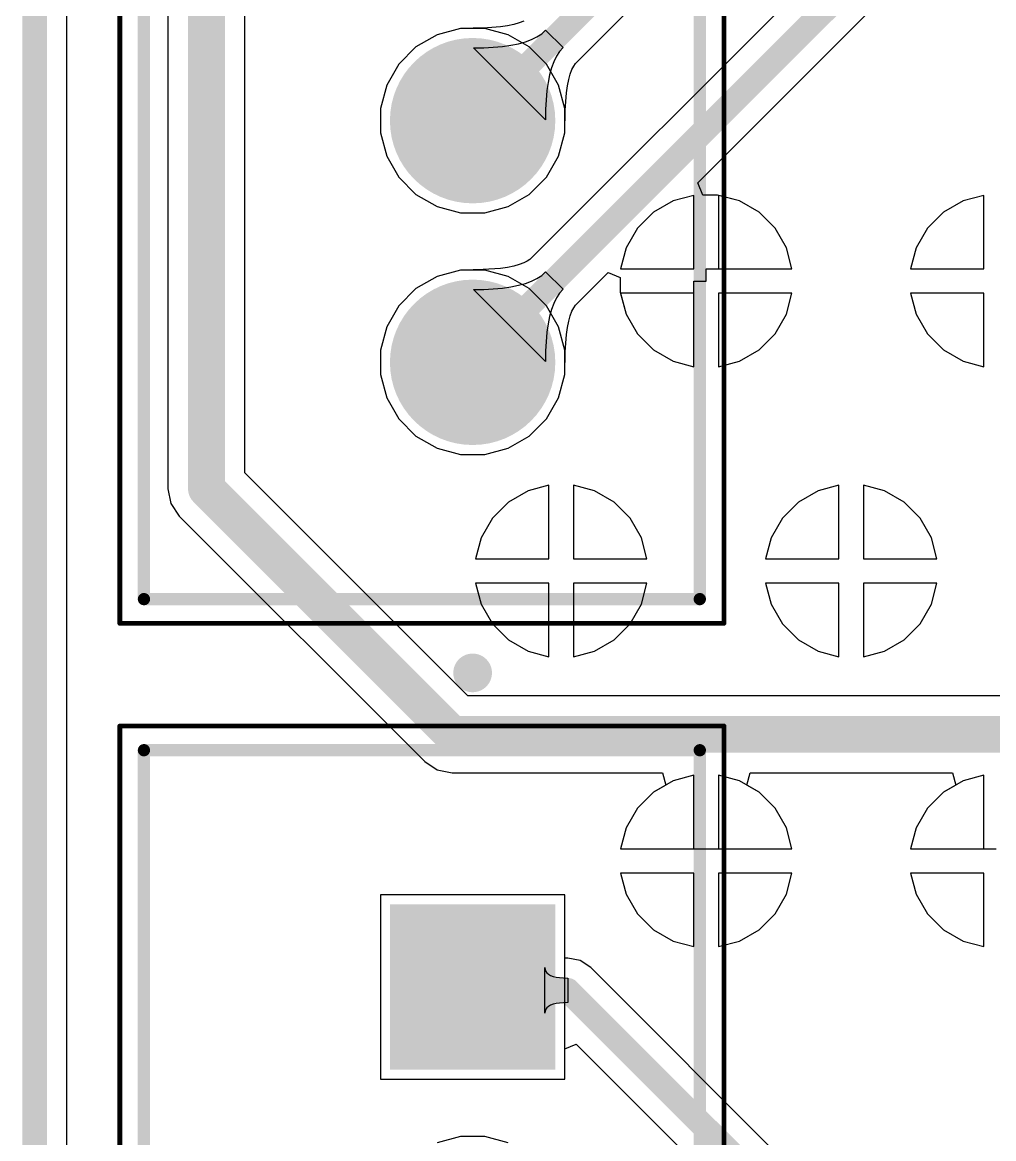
# Model space of a CAD drawing. Header units: inches. Extents: x 1.37 to 4.6, y 1.74 to 5.29.
# Drawn here: x 1.375 to 1.7706, y 2.4853 to 2.94 of the extents above; entities that cross this region are included whole.
import ezdxf

# ---------------------------------------------------------------- set-up
doc = ezdxf.new("R2010")
doc.units = ezdxf.units.IN
doc.header["$MEASUREMENT"] = 0
for name, color, linetype in [('BottomLayer', 5, 'Continuous'), ('BottomSolder', 6, 'Continuous'), ('KeepOutLayer', 6, 'Continuous'), ('Mechanical13', 56, 'Continuous'), ('Mechanical15', 56, 'Continuous'), ('MultiLayer', 9, 'Continuous'), ('PadHoleLayer', 156, 'Continuous'), ('TopLayer', 1, 'Continuous'), ('TopOverlay', 2, 'Continuous'), ('TopSolder', 216, 'Continuous')]:
    doc.layers.add(name, color=color, linetype=linetype)

# ---------------------------------------------------------------- blocks, each defined once
blk = doc.blocks.new('JST_B8B_XH_A_132')
at = {"layer": 'BottomLayer'}
h = blk.add_hatch(color=5, dxfattribs=at)
edge = h.paths.add_edge_path()
edge.add_arc((-0.34449, -0.02067), 0.02968, 0, 360)
h = blk.add_hatch(color=5, dxfattribs=at)
edge = h.paths.add_edge_path()
edge.add_arc((-0.24606, -0.02067), 0.02968, 0, 360)
at = {"layer": 'BottomSolder'}
h = blk.add_hatch(color=6, dxfattribs=at)
edge = h.paths.add_edge_path()
edge.add_arc((-0.34449, -0.02067), 0.03368, 0, 360)
h = blk.add_hatch(color=6, dxfattribs=at)
edge = h.paths.add_edge_path()
edge.add_arc((-0.24606, -0.02067), 0.03368, 0, 360)
at = {"layer": 'MultiLayer'}
h = blk.add_hatch(color=9, dxfattribs=at)
edge = h.paths.add_edge_path()
edge.add_arc((-0.34449, -0.02067), 0.02968, 0, 360)
h = blk.add_hatch(color=9, dxfattribs=at)
edge = h.paths.add_edge_path()
edge.add_arc((-0.24606, -0.02067), 0.02968, 0, 360)
at = {"layer": 'PadHoleLayer'}
h = blk.add_hatch(color=156, dxfattribs=at)
edge = h.paths.add_edge_path()
edge.add_arc((-0.34449, -0.02067), 0.01969, 0, 360)
h = blk.add_hatch(color=156, dxfattribs=at)
edge = h.paths.add_edge_path()
edge.add_arc((-0.24606, -0.02067), 0.01969, 0, 360)
at = {"layer": 'TopLayer'}
h = blk.add_hatch(color=1, dxfattribs=at)
edge = h.paths.add_edge_path()
edge.add_arc((-0.34449, -0.02067), 0.02968, 0, 360)
h = blk.add_hatch(color=1, dxfattribs=at)
edge = h.paths.add_edge_path()
edge.add_arc((-0.24606, -0.02067), 0.02968, 0, 360)
at = {"layer": 'TopSolder'}
h = blk.add_hatch(color=216, dxfattribs=at)
edge = h.paths.add_edge_path()
edge.add_arc((-0.34449, -0.02067), 0.03368, 0, 360)
h = blk.add_hatch(color=216, dxfattribs=at)
edge = h.paths.add_edge_path()
edge.add_arc((-0.24606, -0.02067), 0.03368, 0, 360)
at = {"layer": 'Mechanical13', "const_width": 0.005}
for points in [[(-0.44094, 0.11319), (-0.44094, -0.11319)], [(-0.44094, 0.11319), (0.44094, 0.11319)], [(-0.44094, -0.11319), (0.44094, -0.11319)]]:
    blk.add_lwpolyline(points, dxfattribs=at)
at = {"layer": 'Mechanical13', "const_width": 0.0025}
for points in [[(-0.44219, 0.11319, 1), (-0.43969, 0.11319, 1)], [(-0.44219, 0.11319, 1), (-0.43969, 0.11319, 1)], [(-0.44219, -0.11319, 1), (-0.43969, -0.11319, 1)], [(-0.44219, -0.11319, 1), (-0.43969, -0.11319, 1)]]:
    blk.add_lwpolyline(points, format="xyb", close=True, dxfattribs=at)
at = {"layer": 'Mechanical15', "const_width": 0.00197}
for points in [[(-0.45079, 0.12303), (-0.45079, -0.12303)], [(-0.45079, 0.12303), (0.45079, 0.12303)], [(-0.45079, -0.12303), (0.45079, -0.12303)]]:
    blk.add_lwpolyline(points, dxfattribs=at)
at = {"layer": 'Mechanical15', "const_width": 0.000984}
for points in [[(-0.45128, 0.12303, 1), (-0.4503, 0.12303, 1)], [(-0.45128, 0.12303, 1), (-0.4503, 0.12303, 1)], [(-0.45128, -0.12303, 1), (-0.4503, -0.12303, 1)], [(-0.45128, -0.12303, 1), (-0.4503, -0.12303, 1)]]:
    blk.add_lwpolyline(points, format="xyb", close=True, dxfattribs=at)
at = {"layer": 'TopOverlay', "const_width": 0.005}
for points in [[(-0.44094, 0.11319), (-0.44094, -0.11319)], [(-0.44094, 0.11319), (0.44094, 0.11319)], [(-0.44094, -0.11319), (0.44094, -0.11319)]]:
    blk.add_lwpolyline(points, dxfattribs=at)
at = {"layer": 'TopOverlay', "const_width": 0.0025}
for points in [[(-0.44219, 0.11319, 1), (-0.43969, 0.11319, 1)], [(-0.44219, 0.11319, 1), (-0.43969, 0.11319, 1)], [(-0.44219, -0.11319, 1), (-0.43969, -0.11319, 1)], [(-0.44219, -0.11319, 1), (-0.43969, -0.11319, 1)]]:
    blk.add_lwpolyline(points, format="xyb", close=True, dxfattribs=at)
blk = doc.blocks.new('JST_B8B_XH_A_133')
at = {"layer": 'BottomLayer'}
blk.add_hatch(color=5, dxfattribs=at).paths.add_polyline_path([(0.3148, 0.00902), (0.37417, 0.00902), (0.37417, -0.05035), (0.3148, -0.05035)])
at = {"layer": 'BottomSolder'}
blk.add_hatch(color=6, dxfattribs=at).paths.add_polyline_path([(0.3108, 0.01302), (0.37817, 0.01302), (0.37817, -0.05435), (0.3108, -0.05435)])
at = {"layer": 'PadHoleLayer'}
h = blk.add_hatch(color=156, dxfattribs=at)
edge = h.paths.add_edge_path()
edge.add_arc((0.34449, -0.02067), 0.01969, 0, 360)
at = {"layer": 'TopLayer'}
blk.add_hatch(color=1, dxfattribs=at).paths.add_polyline_path([(0.3148, 0.00902), (0.37417, 0.00902), (0.37417, -0.05035), (0.3148, -0.05035)])
at = {"layer": 'TopSolder'}
blk.add_hatch(color=216, dxfattribs=at).paths.add_polyline_path([(0.3108, 0.01302), (0.37817, 0.01302), (0.37817, -0.05435), (0.3108, -0.05435)])
at = {"layer": 'Mechanical13', "const_width": 0.005}
for points in [[(-0.44094, 0.11319), (0.44094, 0.11319)], [(0.44094, 0.11319), (0.44094, -0.11319)], [(-0.44094, -0.11319), (0.44094, -0.11319)]]:
    blk.add_lwpolyline(points, dxfattribs=at)
at = {"layer": 'Mechanical13'}
for points, const_width in [([(0.43969, 0.11319, 1), (0.44219, 0.11319, 1)], 0.0025), ([(0.43969, 0.11319, 1), (0.44219, 0.11319, 1)], 0.0025), ([(0.47638, -0.02067, 1), (0.4685, -0.02067, 1)], 0.00787), ([(0.46654, -0.02067, 1), (0.47047, -0.02067, 1)], 0.00394), ([(0.47441, -0.02067, 1), (0.47835, -0.02067, 1)], 0.00394), ([(0.43969, -0.11319, 1), (0.44219, -0.11319, 1)], 0.0025), ([(0.43969, -0.11319, 1), (0.44219, -0.11319, 1)], 0.0025)]:
    blk.add_lwpolyline(points, format="xyb", close=True, dxfattribs=dict(at, const_width=const_width))
at = {"layer": 'Mechanical15', "const_width": 0.00197}
for points in [[(-0.45079, 0.12303), (0.45079, 0.12303)], [(0.45079, 0.12303), (0.45079, -0.12303)], [(-0.45079, -0.12303), (0.45079, -0.12303)]]:
    blk.add_lwpolyline(points, dxfattribs=at)
at = {"layer": 'Mechanical15', "const_width": 0.000984}
for points in [[(0.4503, 0.12303, 1), (0.45128, 0.12303, 1)], [(0.4503, 0.12303, 1), (0.45128, 0.12303, 1)], [(0.4503, -0.12303, 1), (0.45128, -0.12303, 1)], [(0.4503, -0.12303, 1), (0.45128, -0.12303, 1)]]:
    blk.add_lwpolyline(points, format="xyb", close=True, dxfattribs=at)
at = {"layer": 'TopOverlay', "const_width": 0.005}
for points in [[(-0.44094, 0.11319), (0.44094, 0.11319)], [(0.44094, 0.11319), (0.44094, -0.11319)], [(-0.44094, -0.11319), (0.44094, -0.11319)]]:
    blk.add_lwpolyline(points, dxfattribs=at)
at = {"layer": 'TopOverlay'}
for points, const_width in [([(0.43969, 0.11319, 1), (0.44219, 0.11319, 1)], 0.0025), ([(0.43969, 0.11319, 1), (0.44219, 0.11319, 1)], 0.0025), ([(0.47638, -0.02067, 1), (0.4685, -0.02067, 1)], 0.00787), ([(0.46654, -0.02067, 1), (0.47047, -0.02067, 1)], 0.00394), ([(0.47441, -0.02067, 1), (0.47835, -0.02067, 1)], 0.00394), ([(0.43969, -0.11319, 1), (0.44219, -0.11319, 1)], 0.0025), ([(0.43969, -0.11319, 1), (0.44219, -0.11319, 1)], 0.0025)]:
    blk.add_lwpolyline(points, format="xyb", close=True, dxfattribs=dict(at, const_width=const_width))

msp = doc.modelspace()

# ---------------------------------------------------------------- linework, layer by layer
at = {"layer": 'BottomLayer'}
for p, q in [((1.39313, 1.75813), (1.39313, 5.03187)), ((1.55344, 2.93751), (1.54389, 2.93496)), ((1.56333, 2.93751), (1.55344, 2.93751)), ((1.57288, 2.93496), (1.56333, 2.93751)), ((1.54389, 2.93496), (1.53532, 2.93001)), ((1.58145, 2.93001), (1.57288, 2.93496)), ((1.53532, 2.93001), (1.52833, 2.92302)), ((1.58844, 2.92302), (1.58145, 2.93001)), ((1.52833, 2.92302), (1.52339, 2.91445)), ((1.59338, 2.91445), (1.58844, 2.92302)), ((1.52339, 2.91445), (1.52083, 2.9049)), ((1.59594, 2.9049), (1.59338, 2.91445)), ((1.52083, 2.9049), (1.52083, 2.89501)), ((1.59594, 2.89501), (1.59594, 2.9049)), ((1.52083, 2.89501), (1.52339, 2.88546)), ((1.59338, 2.88546), (1.59594, 2.89501)), ((1.52339, 2.88546), (1.52833, 2.87689)), ((1.58844, 2.87689), (1.59338, 2.88546)), ((1.52833, 2.87689), (1.53532, 2.8699)), ((1.58145, 2.8699), (1.58844, 2.87689)), ((1.53532, 2.8699), (1.54389, 2.86496)), ((1.57288, 2.86496), (1.58145, 2.8699)), ((1.64854, 2.86954), (1.64003, 2.86726)), ((1.64854, 2.83964), (1.64854, 2.86954)), ((1.66705, 2.86726), (1.65854, 2.86954)), ((1.65854, 2.86954), (1.65854, 2.83964)), ((1.76665, 2.86954), (1.75814, 2.86726)), ((1.76665, 2.83964), (1.76665, 2.86954)), ((1.54389, 2.86496), (1.55344, 2.8624)), ((1.56333, 2.8624), (1.57288, 2.86496)), ((1.64003, 2.86726), (1.63205, 2.86265)), ((1.67503, 2.86265), (1.66705, 2.86726)), ((1.75814, 2.86726), (1.75016, 2.86265)), ((1.55344, 2.8624), (1.56333, 2.8624)), ((1.63205, 2.86265), (1.62554, 2.85614)), ((1.68155, 2.85614), (1.67503, 2.86265)), ((1.75016, 2.86265), (1.74365, 2.85614)), ((1.62554, 2.85614), (1.62093, 2.84815)), ((1.68616, 2.84815), (1.68155, 2.85614)), ((1.74365, 2.85614), (1.73904, 2.84815)), ((1.62093, 2.84815), (1.61865, 2.83964)), ((1.68844, 2.83964), (1.68616, 2.84815)), ((1.73904, 2.84815), (1.73676, 2.83964)), ((1.55344, 2.83909), (1.54389, 2.83653)), ((1.56333, 2.83909), (1.55344, 2.83909)), ((1.57288, 2.83653), (1.56333, 2.83909)), ((1.61865, 2.83964), (1.64854, 2.83964)), ((1.65854, 2.83964), (1.68844, 2.83964)), ((1.73676, 2.83964), (1.76665, 2.83964)), ((1.54389, 2.83653), (1.53532, 2.83159)), ((1.58145, 2.83159), (1.57288, 2.83653)), ((1.53532, 2.83159), (1.52833, 2.82459)), ((1.58844, 2.82459), (1.58145, 2.83159)), ((1.64854, 2.82964), (1.61865, 2.82964)), ((1.61865, 2.82964), (1.62093, 2.82114)), ((1.64854, 2.79975), (1.64854, 2.82964)), ((1.68844, 2.82964), (1.65854, 2.82964)), ((1.65854, 2.82964), (1.65854, 2.79975)), ((1.68616, 2.82114), (1.68844, 2.82964)), ((1.76665, 2.82964), (1.73676, 2.82964)), ((1.73676, 2.82964), (1.73904, 2.82114)), ((1.76665, 2.79975), (1.76665, 2.82964)), ((1.52833, 2.82459), (1.52339, 2.81603)), ((1.59338, 2.81603), (1.58844, 2.82459)), ((1.62093, 2.82114), (1.62554, 2.81315)), ((1.68155, 2.81315), (1.68616, 2.82114)), ((1.73904, 2.82114), (1.74365, 2.81315)), ((1.52339, 2.81603), (1.52083, 2.80648)), ((1.59594, 2.80648), (1.59338, 2.81603)), ((1.62554, 2.81315), (1.63205, 2.80664)), ((1.67503, 2.80664), (1.68155, 2.81315)), ((1.74365, 2.81315), (1.75016, 2.80664)), ((1.52083, 2.80648), (1.52083, 2.79659)), ((1.59594, 2.79659), (1.59594, 2.80648)), ((1.63205, 2.80664), (1.64003, 2.80203)), ((1.66705, 2.80203), (1.67503, 2.80664)), ((1.75016, 2.80664), (1.75814, 2.80203)), ((1.64003, 2.80203), (1.64854, 2.79975)), ((1.65854, 2.79975), (1.66705, 2.80203)), ((1.75814, 2.80203), (1.76665, 2.79975)), ((1.52083, 2.79659), (1.52339, 2.78703)), ((1.59338, 2.78703), (1.59594, 2.79659)), ((1.52339, 2.78703), (1.52833, 2.77847)), ((1.58844, 2.77847), (1.59338, 2.78703)), ((1.52833, 2.77847), (1.53532, 2.77148)), ((1.58145, 2.77148), (1.58844, 2.77847)), ((1.53532, 2.77148), (1.54389, 2.76653)), ((1.57288, 2.76653), (1.58145, 2.77148)), ((1.54389, 2.76653), (1.55344, 2.76397)), ((1.56333, 2.76397), (1.57288, 2.76653)), ((1.55344, 2.76397), (1.56333, 2.76397)), ((1.58949, 2.75143), (1.58098, 2.74915)), ((1.58949, 2.72153), (1.58949, 2.75143)), ((1.608, 2.74915), (1.59949, 2.75143)), ((1.59949, 2.75143), (1.59949, 2.72153)), ((1.7076, 2.75143), (1.69909, 2.74915)), ((1.7076, 2.72153), (1.7076, 2.75143)), ((1.72611, 2.74915), (1.7176, 2.75143)), ((1.7176, 2.75143), (1.7176, 2.72153)), ((1.58098, 2.74915), (1.573, 2.74454)), ((1.61598, 2.74454), (1.608, 2.74915)), ((1.69909, 2.74915), (1.69111, 2.74454)), ((1.73409, 2.74454), (1.72611, 2.74915)), ((1.573, 2.74454), (1.56648, 2.73803)), ((1.62249, 2.73803), (1.61598, 2.74454)), ((1.69111, 2.74454), (1.68459, 2.73803)), ((1.7406, 2.73803), (1.73409, 2.74454)), ((1.56648, 2.73803), (1.56187, 2.73004)), ((1.6271, 2.73004), (1.62249, 2.73803)), ((1.68459, 2.73803), (1.67998, 2.73004)), ((1.74521, 2.73004), (1.7406, 2.73803)), ((1.56187, 2.73004), (1.55959, 2.72153)), ((1.62938, 2.72153), (1.6271, 2.73004)), ((1.67998, 2.73004), (1.6777, 2.72153)), ((1.74749, 2.72153), (1.74521, 2.73004)), ((1.55959, 2.72153), (1.58949, 2.72153)), ((1.59949, 2.72153), (1.62938, 2.72153)), ((1.6777, 2.72153), (1.7076, 2.72153)), ((1.7176, 2.72153), (1.74749, 2.72153)), ((1.58949, 2.71153), (1.55959, 2.71153)), ((1.55959, 2.71153), (1.56187, 2.70303)), ((1.58949, 2.68164), (1.58949, 2.71153)), ((1.62938, 2.71153), (1.59949, 2.71153)), ((1.59949, 2.71153), (1.59949, 2.68164)), ((1.6271, 2.70303), (1.62938, 2.71153)), ((1.7076, 2.71153), (1.6777, 2.71153)), ((1.6777, 2.71153), (1.67998, 2.70303)), ((1.7076, 2.68164), (1.7076, 2.71153)), ((1.74749, 2.71153), (1.7176, 2.71153)), ((1.7176, 2.71153), (1.7176, 2.68164)), ((1.74521, 2.70303), (1.74749, 2.71153)), ((1.56187, 2.70303), (1.56648, 2.69504)), ((1.62249, 2.69504), (1.6271, 2.70303)), ((1.67998, 2.70303), (1.68459, 2.69504)), ((1.7406, 2.69504), (1.74521, 2.70303)), ((1.56648, 2.69504), (1.573, 2.68853)), ((1.61598, 2.68853), (1.62249, 2.69504)), ((1.68459, 2.69504), (1.69111, 2.68853)), ((1.73409, 2.68853), (1.7406, 2.69504)), ((1.573, 2.68853), (1.58098, 2.68392)), ((1.608, 2.68392), (1.61598, 2.68853)), ((1.69111, 2.68853), (1.69909, 2.68392)), ((1.72611, 2.68392), (1.73409, 2.68853)), ((1.58098, 2.68392), (1.58949, 2.68164)), ((1.59949, 2.68164), (1.608, 2.68392)), ((1.69909, 2.68392), (1.7076, 2.68164)), ((1.7176, 2.68164), (1.72611, 2.68392)), ((1.64854, 2.63332), (1.64003, 2.63104)), ((1.64854, 2.60342), (1.64854, 2.63332)), ((1.66705, 2.63104), (1.65854, 2.63332)), ((1.65854, 2.63332), (1.65854, 2.60342)), ((1.76665, 2.63332), (1.75814, 2.63104)), ((1.76665, 2.60342), (1.76665, 2.63332)), ((1.64003, 2.63104), (1.63205, 2.62643)), ((1.67503, 2.62643), (1.66705, 2.63104)), ((1.75814, 2.63104), (1.75016, 2.62643)), ((1.63205, 2.62643), (1.62554, 2.61991)), ((1.68155, 2.61991), (1.67503, 2.62643)), ((1.75016, 2.62643), (1.74365, 2.61991)), ((1.62554, 2.61991), (1.62093, 2.61193)), ((1.68616, 2.61193), (1.68155, 2.61991)), ((1.74365, 2.61991), (1.73904, 2.61193)), ((1.62093, 2.61193), (1.61865, 2.60342)), ((1.68844, 2.60342), (1.68616, 2.61193)), ((1.73904, 2.61193), (1.73676, 2.60342)), ((1.61865, 2.60342), (1.64854, 2.60342)), ((1.65854, 2.60342), (1.68844, 2.60342)), ((1.73676, 2.60342), (1.76665, 2.60342)), ((1.64854, 2.59342), (1.61865, 2.59342)), ((1.61865, 2.59342), (1.62093, 2.58491)), ((1.64854, 2.56353), (1.64854, 2.59342)), ((1.68844, 2.59342), (1.65854, 2.59342)), ((1.65854, 2.59342), (1.65854, 2.56353)), ((1.68616, 2.58491), (1.68844, 2.59342)), ((1.76665, 2.59342), (1.73676, 2.59342)), ((1.73676, 2.59342), (1.73904, 2.58491)), ((1.76665, 2.56353), (1.76665, 2.59342)), ((1.59594, 2.58464), (1.52083, 2.58464)), ((1.52083, 2.58464), (1.52083, 2.50952)), ((1.59594, 2.50952), (1.59594, 2.58464)), ((1.62093, 2.58491), (1.62554, 2.57693)), ((1.68155, 2.57693), (1.68616, 2.58491)), ((1.73904, 2.58491), (1.74365, 2.57693)), ((1.62554, 2.57693), (1.63205, 2.57042)), ((1.67503, 2.57042), (1.68155, 2.57693)), ((1.74365, 2.57693), (1.75016, 2.57042)), ((1.63205, 2.57042), (1.64003, 2.56581)), ((1.66705, 2.56581), (1.67503, 2.57042)), ((1.75016, 2.57042), (1.75814, 2.56581)), ((1.64003, 2.56581), (1.64854, 2.56353)), ((1.65854, 2.56353), (1.66705, 2.56581)), ((1.75814, 2.56581), (1.76665, 2.56353)), ((1.52083, 2.50952), (1.59594, 2.50952)), ((1.55344, 2.48622), (1.54389, 2.48366)), ((1.56333, 2.48622), (1.55344, 2.48622)), ((1.57288, 2.48366), (1.56333, 2.48622))]:
    msp.add_line(p, q, dxfattribs=at)
at = {"layer": 'KeepOutLayer', "const_width": 0.01}
msp.add_lwpolyline([(1.38, 5.045), (1.38, 1.745)], dxfattribs=at)
at = {"layer": 'TopLayer'}
for p, q in [((1.39313, 1.75813), (1.39313, 5.03187)), ((1.43432, 3.495), (1.43432, 2.75)), ((1.46568, 2.75649), (1.46568, 3.48851)), ((1.65006, 2.87464), (1.827, 3.05158)), ((1.60024, 2.92325), (1.7213, 3.04431)), ((1.76954, 3.03125), (1.58168, 2.84339)), ((1.55344, 2.93751), (1.54389, 2.93496)), ((1.55788, 2.93751), (1.55344, 2.93751)), ((1.55862, 2.93767), (1.55788, 2.93751)), ((1.56265, 2.9377), (1.55862, 2.93767)), ((1.56977, 2.93818), (1.56265, 2.9377)), ((1.57262, 2.93859), (1.56977, 2.93818)), ((1.57519, 2.93912), (1.57262, 2.93859)), ((1.57738, 2.93974), (1.57519, 2.93912)), ((1.57919, 2.94042), (1.57738, 2.93974)), ((1.54389, 2.93496), (1.53532, 2.93001)), ((1.57989, 2.9321), (1.58239, 2.93304)), ((1.58239, 2.93304), (1.5846, 2.93414)), ((1.5846, 2.93414), (1.58651, 2.93538)), ((1.58651, 2.93538), (1.58813, 2.93678)), ((1.58813, 2.93678), (1.5952, 2.92971)), ((1.53532, 2.93001), (1.52833, 2.92302)), ((1.55868, 2.92964), (1.56295, 2.92967)), ((1.58807, 2.90025), (1.55868, 2.92964)), ((1.56295, 2.92967), (1.57061, 2.93019)), ((1.57061, 2.93019), (1.574, 2.93068)), ((1.574, 2.93068), (1.57709, 2.93131)), ((1.57709, 2.93131), (1.57989, 2.9321)), ((1.5952, 2.92971), (1.59381, 2.92809)), ((1.59147, 2.92396), (1.59053, 2.92146)), ((1.59257, 2.92617), (1.59147, 2.92396)), ((1.59381, 2.92809), (1.59257, 2.92617)), ((1.52833, 2.92302), (1.52339, 2.91445)), ((1.59053, 2.92146), (1.58974, 2.91866)), ((1.59817, 2.91895), (1.59885, 2.92076)), ((1.59885, 2.92076), (1.59955, 2.92219)), ((1.59955, 2.92219), (1.60024, 2.92325)), ((1.5891, 2.91557), (1.58862, 2.91218)), ((1.58974, 2.91866), (1.5891, 2.91557)), ((1.59702, 2.91419), (1.59755, 2.91676)), ((1.59755, 2.91676), (1.59817, 2.91895)), ((1.52339, 2.91445), (1.52083, 2.9049)), ((1.58862, 2.91218), (1.5881, 2.90452)), ((1.59613, 2.90422), (1.59661, 2.91134)), ((1.59661, 2.91134), (1.59702, 2.91419)), ((1.52083, 2.9049), (1.52083, 2.89501)), ((1.5881, 2.90452), (1.58807, 2.90025)), ((1.5961, 2.90019), (1.59613, 2.90422)), ((1.59594, 2.89945), (1.5961, 2.90019)), ((1.59594, 2.89501), (1.59594, 2.89945)), ((1.52083, 2.89501), (1.52339, 2.88546)), ((1.59338, 2.88546), (1.59594, 2.89501)), ((1.52339, 2.88546), (1.52833, 2.87689)), ((1.58844, 2.87689), (1.59338, 2.88546)), ((1.52833, 2.87689), (1.53532, 2.8699)), ((1.58145, 2.8699), (1.58844, 2.87689)), ((1.65213, 2.86964), (1.65006, 2.87464)), ((1.53532, 2.8699), (1.54389, 2.86496)), ((1.57288, 2.86496), (1.58145, 2.8699)), ((1.65815, 2.86964), (1.65213, 2.86964)), ((1.66705, 2.86726), (1.65815, 2.86964)), ((1.76665, 2.86954), (1.75814, 2.86726)), ((1.76665, 2.83964), (1.76665, 2.86954)), ((1.54389, 2.86496), (1.55344, 2.8624)), ((1.56333, 2.8624), (1.57288, 2.86496)), ((1.67503, 2.86265), (1.66705, 2.86726)), ((1.75814, 2.86726), (1.75016, 2.86265)), ((1.55344, 2.8624), (1.56333, 2.8624)), ((1.68155, 2.85614), (1.67503, 2.86265)), ((1.75016, 2.86265), (1.74365, 2.85614)), ((1.68616, 2.84815), (1.68155, 2.85614)), ((1.74365, 2.85614), (1.73904, 2.84815)), ((1.68844, 2.83964), (1.68616, 2.84815)), ((1.73904, 2.84815), (1.73676, 2.83964)), ((1.57919, 2.84199), (1.57738, 2.84131)), ((1.58062, 2.8427), (1.57919, 2.84199)), ((1.58168, 2.84339), (1.58062, 2.8427)), ((1.55344, 2.83909), (1.54389, 2.83653)), ((1.55788, 2.83909), (1.55344, 2.83909)), ((1.55862, 2.83924), (1.55788, 2.83909)), ((1.56265, 2.83927), (1.55862, 2.83924)), ((1.56977, 2.83975), (1.56265, 2.83927)), ((1.57262, 2.84016), (1.56977, 2.83975)), ((1.57519, 2.84069), (1.57262, 2.84016)), ((1.57738, 2.84131), (1.57519, 2.84069)), ((1.58651, 2.83696), (1.58813, 2.83835)), ((1.58813, 2.83835), (1.5952, 2.83128)), ((1.60024, 2.82482), (1.61354, 2.83813)), ((1.61354, 2.83813), (1.61854, 2.83605)), ((1.65354, 2.83464), (1.65354, 2.83964)), ((1.65354, 2.83964), (1.68844, 2.83964)), ((1.73676, 2.83964), (1.76665, 2.83964)), ((1.54389, 2.83653), (1.53532, 2.83159)), ((1.574, 2.83225), (1.57709, 2.83289)), ((1.57709, 2.83289), (1.57989, 2.83368)), ((1.57989, 2.83368), (1.58239, 2.83462)), ((1.58239, 2.83462), (1.5846, 2.83571)), ((1.5846, 2.83571), (1.58651, 2.83696)), ((1.61854, 2.83605), (1.61854, 2.83004)), ((1.64854, 2.79975), (1.64854, 2.83464)), ((1.64854, 2.83464), (1.65354, 2.83464)), ((1.53532, 2.83159), (1.52833, 2.82459)), ((1.55868, 2.83121), (1.56295, 2.83125)), ((1.58807, 2.80183), (1.55868, 2.83121)), ((1.56295, 2.83125), (1.57061, 2.83176)), ((1.57061, 2.83176), (1.574, 2.83225)), ((1.59381, 2.82966), (1.59257, 2.82775)), ((1.5952, 2.83128), (1.59381, 2.82966)), ((1.61854, 2.83004), (1.62093, 2.82114)), ((1.68844, 2.82964), (1.65854, 2.82964)), ((1.65854, 2.82964), (1.65854, 2.79975)), ((1.68616, 2.82114), (1.68844, 2.82964)), ((1.76665, 2.82964), (1.73676, 2.82964)), ((1.73676, 2.82964), (1.73904, 2.82114)), ((1.76665, 2.79975), (1.76665, 2.82964)), ((1.52833, 2.82459), (1.52339, 2.81603)), ((1.59147, 2.82554), (1.59053, 2.82304)), ((1.59257, 2.82775), (1.59147, 2.82554)), ((1.59885, 2.82234), (1.59955, 2.82377)), ((1.59955, 2.82377), (1.60024, 2.82482)), ((1.58974, 2.82024), (1.5891, 2.81715)), ((1.59053, 2.82304), (1.58974, 2.82024)), ((1.59755, 2.81833), (1.59817, 2.82053)), ((1.59817, 2.82053), (1.59885, 2.82234)), ((1.62093, 2.82114), (1.62554, 2.81315)), ((1.68155, 2.81315), (1.68616, 2.82114)), ((1.73904, 2.82114), (1.74365, 2.81315)), ((1.52339, 2.81603), (1.52083, 2.80648)), ((1.5891, 2.81715), (1.58862, 2.81376)), ((1.59661, 2.81292), (1.59702, 2.81576)), ((1.59702, 2.81576), (1.59755, 2.81833)), ((1.58862, 2.81376), (1.5881, 2.8061)), ((1.59613, 2.8058), (1.59661, 2.81292)), ((1.62554, 2.81315), (1.63205, 2.80664)), ((1.67503, 2.80664), (1.68155, 2.81315)), ((1.74365, 2.81315), (1.75016, 2.80664)), ((1.52083, 2.80648), (1.52083, 2.79659)), ((1.5881, 2.8061), (1.58807, 2.80183)), ((1.5961, 2.80177), (1.59613, 2.8058)), ((1.63205, 2.80664), (1.64003, 2.80203)), ((1.66705, 2.80203), (1.67503, 2.80664)), ((1.75016, 2.80664), (1.75814, 2.80203)), ((1.59594, 2.80103), (1.5961, 2.80177)), ((1.59594, 2.79659), (1.59594, 2.80103)), ((1.64003, 2.80203), (1.64854, 2.79975)), ((1.65854, 2.79975), (1.66705, 2.80203)), ((1.75814, 2.80203), (1.76665, 2.79975)), ((1.52083, 2.79659), (1.52339, 2.78703)), ((1.59338, 2.78703), (1.59594, 2.79659)), ((1.52339, 2.78703), (1.52833, 2.77847)), ((1.58844, 2.77847), (1.59338, 2.78703)), ((1.52833, 2.77847), (1.53532, 2.77148)), ((1.58145, 2.77148), (1.58844, 2.77847)), ((1.53532, 2.77148), (1.54389, 2.76653)), ((1.57288, 2.76653), (1.58145, 2.77148)), ((1.54389, 2.76653), (1.55344, 2.76397)), ((1.56333, 2.76397), (1.57288, 2.76653)), ((1.55344, 2.76397), (1.56333, 2.76397)), ((1.55649, 2.66568), (1.46568, 2.75649)), ((1.58949, 2.75143), (1.58098, 2.74915)), ((1.58949, 2.72153), (1.58949, 2.75143)), ((1.608, 2.74915), (1.59949, 2.75143)), ((1.59949, 2.75143), (1.59949, 2.72153)), ((1.7076, 2.75143), (1.69909, 2.74915)), ((1.7076, 2.72153), (1.7076, 2.75143)), ((1.72611, 2.74915), (1.7176, 2.75143)), ((1.7176, 2.75143), (1.7176, 2.72153)), ((1.43432, 2.75), (1.43552, 2.744)), ((1.58098, 2.74915), (1.573, 2.74454)), ((1.61598, 2.74454), (1.608, 2.74915)), ((1.69909, 2.74915), (1.69111, 2.74454)), ((1.73409, 2.74454), (1.72611, 2.74915)), ((1.43552, 2.744), (1.43892, 2.73892)), ((1.573, 2.74454), (1.56648, 2.73803)), ((1.62249, 2.73803), (1.61598, 2.74454)), ((1.69111, 2.74454), (1.68459, 2.73803)), ((1.7406, 2.73803), (1.73409, 2.74454)), ((1.43892, 2.73892), (1.53892, 2.63892)), ((1.56648, 2.73803), (1.56187, 2.73004)), ((1.6271, 2.73004), (1.62249, 2.73803)), ((1.68459, 2.73803), (1.67998, 2.73004)), ((1.74521, 2.73004), (1.7406, 2.73803)), ((1.56187, 2.73004), (1.55959, 2.72153)), ((1.62938, 2.72153), (1.6271, 2.73004)), ((1.67998, 2.73004), (1.6777, 2.72153)), ((1.74749, 2.72153), (1.74521, 2.73004)), ((1.55959, 2.72153), (1.58949, 2.72153)), ((1.59949, 2.72153), (1.62938, 2.72153)), ((1.6777, 2.72153), (1.7076, 2.72153)), ((1.7176, 2.72153), (1.74749, 2.72153)), ((1.58949, 2.71153), (1.55959, 2.71153)), ((1.55959, 2.71153), (1.56187, 2.70303)), ((1.58949, 2.68164), (1.58949, 2.71153)), ((1.62938, 2.71153), (1.59949, 2.71153)), ((1.59949, 2.71153), (1.59949, 2.68164)), ((1.6271, 2.70303), (1.62938, 2.71153)), ((1.7076, 2.71153), (1.6777, 2.71153)), ((1.6777, 2.71153), (1.67998, 2.70303)), ((1.7076, 2.68164), (1.7076, 2.71153)), ((1.74749, 2.71153), (1.7176, 2.71153)), ((1.7176, 2.71153), (1.7176, 2.68164)), ((1.74521, 2.70303), (1.74749, 2.71153)), ((1.56187, 2.70303), (1.56648, 2.69504)), ((1.62249, 2.69504), (1.6271, 2.70303)), ((1.67998, 2.70303), (1.68459, 2.69504)), ((1.7406, 2.69504), (1.74521, 2.70303)), ((1.56648, 2.69504), (1.573, 2.68853)), ((1.61598, 2.68853), (1.62249, 2.69504)), ((1.68459, 2.69504), (1.69111, 2.68853)), ((1.73409, 2.68853), (1.7406, 2.69504)), ((1.573, 2.68853), (1.58098, 2.68392)), ((1.608, 2.68392), (1.61598, 2.68853)), ((1.69111, 2.68853), (1.69909, 2.68392)), ((1.72611, 2.68392), (1.73409, 2.68853)), ((1.58098, 2.68392), (1.58949, 2.68164)), ((1.59949, 2.68164), (1.608, 2.68392)), ((1.69909, 2.68392), (1.7076, 2.68164)), ((1.7176, 2.68164), (1.72611, 2.68392)), ((1.79959, 2.66568), (1.55649, 2.66568)), ((1.53892, 2.63892), (1.544, 2.63552)), ((1.544, 2.63552), (1.55, 2.63432)), ((1.55, 2.63432), (1.63572, 2.63432)), ((1.63572, 2.63432), (1.63706, 2.62932)), ((1.67002, 2.62932), (1.67136, 2.63432)), ((1.67136, 2.63432), (1.75383, 2.63432)), ((1.75383, 2.63432), (1.75517, 2.62932)), ((1.63706, 2.62932), (1.63205, 2.62643)), ((1.67503, 2.62643), (1.67002, 2.62932)), ((1.75517, 2.62932), (1.75016, 2.62643)), ((1.63205, 2.62643), (1.62554, 2.61991)), ((1.68155, 2.61991), (1.67503, 2.62643)), ((1.75016, 2.62643), (1.74365, 2.61991)), ((1.62554, 2.61991), (1.62093, 2.61193)), ((1.68616, 2.61193), (1.68155, 2.61991)), ((1.74365, 2.61991), (1.73904, 2.61193)), ((1.62093, 2.61193), (1.61865, 2.60342)), ((1.68844, 2.60342), (1.68616, 2.61193)), ((1.73904, 2.61193), (1.73676, 2.60342)), ((1.61865, 2.60342), (1.68844, 2.60342)), ((1.73676, 2.60342), (1.77165, 2.60342)), ((1.64854, 2.59342), (1.61865, 2.59342)), ((1.61865, 2.59342), (1.62093, 2.58491)), ((1.64854, 2.56353), (1.64854, 2.59342)), ((1.68844, 2.59342), (1.65854, 2.59342)), ((1.65854, 2.59342), (1.65854, 2.56353)), ((1.68616, 2.58491), (1.68844, 2.59342)), ((1.76665, 2.59342), (1.73676, 2.59342)), ((1.73676, 2.59342), (1.73904, 2.58491)), ((1.76665, 2.56353), (1.76665, 2.59342)), ((1.59594, 2.58464), (1.52083, 2.58464)), ((1.52083, 2.58464), (1.52083, 2.50952)), ((1.59594, 2.55886), (1.59594, 2.58464)), ((1.62093, 2.58491), (1.62554, 2.57693)), ((1.68155, 2.57693), (1.68616, 2.58491)), ((1.73904, 2.58491), (1.74365, 2.57693)), ((1.62554, 2.57693), (1.63205, 2.57042)), ((1.67503, 2.57042), (1.68155, 2.57693)), ((1.74365, 2.57693), (1.75016, 2.57042)), ((1.63205, 2.57042), (1.64003, 2.56581)), ((1.66705, 2.56581), (1.67503, 2.57042)), ((1.75016, 2.57042), (1.75814, 2.56581)), ((1.64003, 2.56581), (1.64854, 2.56353)), ((1.65854, 2.56353), (1.66705, 2.56581)), ((1.75814, 2.56581), (1.76665, 2.56353)), ((1.59721, 2.55886), (1.59594, 2.55886)), ((1.60223, 2.55786), (1.59721, 2.55886)), ((1.60649, 2.55502), (1.60223, 2.55786)), ((1.58783, 2.53647), (1.58783, 2.555)), ((1.58783, 2.555), (1.58792, 2.55419)), ((1.58792, 2.55419), (1.5882, 2.55346)), ((1.5882, 2.55346), (1.58867, 2.55282)), ((1.58867, 2.55282), (1.58933, 2.55227)), ((1.58933, 2.55227), (1.59017, 2.5518)), ((1.59017, 2.5518), (1.59121, 2.55142)), ((1.59121, 2.55142), (1.59243, 2.55112)), ((1.59243, 2.55112), (1.59383, 2.55091)), ((1.59383, 2.55091), (1.59543, 2.55078)), ((1.74824, 2.41327), (1.60649, 2.55502)), ((1.59543, 2.55078), (1.59721, 2.55074)), ((1.59721, 2.55074), (1.59721, 2.54074)), ((1.58792, 2.53728), (1.58783, 2.53647)), ((1.5882, 2.53801), (1.58792, 2.53728)), ((1.58867, 2.53865), (1.5882, 2.53801)), ((1.58933, 2.5392), (1.58867, 2.53865)), ((1.59017, 2.53967), (1.58933, 2.5392)), ((1.59121, 2.54005), (1.59017, 2.53967)), ((1.59243, 2.54035), (1.59121, 2.54005)), ((1.59383, 2.54056), (1.59243, 2.54035)), ((1.59543, 2.54069), (1.59383, 2.54056)), ((1.59721, 2.54074), (1.59543, 2.54069)), ((1.59594, 2.52191), (1.60056, 2.52382)), ((1.60056, 2.52382), (1.72583, 2.39855)), ((1.59594, 2.50952), (1.59594, 2.52191)), ((1.52083, 2.50952), (1.59594, 2.50952)), ((1.55344, 2.48622), (1.54389, 2.48366)), ((1.56333, 2.48622), (1.55344, 2.48622)), ((1.57288, 2.48366), (1.56333, 2.48622))]:
    msp.add_line(p, q, dxfattribs=at)
for points, const_width in [([(1.45, 2.75), (1.45, 3.495)], 0.015), ([(1.55838, 2.80153), (1.81772, 3.06086)], 0.01), ([(1.55838, 2.89996), (1.71202, 3.05359)], 0.01), ([(1.45, 2.75), (1.55, 2.65)], 0.015), ([(1.55, 2.65), (1.805, 2.65)], 0.015), ([(1.55838, 2.54708), (1.55973, 2.54574)], 0.01), ([(1.55973, 2.54574), (1.59721, 2.54574)], 0.01), ([(1.59721, 2.54574), (1.73896, 2.40399)], 0.01)]:
    msp.add_lwpolyline(points, dxfattribs=dict(at, const_width=const_width))
for points, const_width in [([(1.55588, 2.89996, 1), (1.56088, 2.89996, 1)], 0.005), ([(1.55588, 2.80153, 1), (1.56088, 2.80153, 1)], 0.005), ([(1.44625, 2.75, 1), (1.45375, 2.75, 1)], 0.0075), ([(1.44625, 2.75, 1), (1.45375, 2.75, 1)], 0.0075), ([(1.54625, 2.65, 1), (1.55375, 2.65, 1)], 0.0075), ([(1.54625, 2.65, 1), (1.55375, 2.65, 1)], 0.0075), ([(1.55588, 2.54708, 1), (1.56088, 2.54708, 1)], 0.005), ([(1.55723, 2.54574, 1), (1.56223, 2.54574, 1)], 0.005), ([(1.55723, 2.54574, 1), (1.56223, 2.54574, 1)], 0.005), ([(1.59471, 2.54574, 1), (1.59971, 2.54574, 1)], 0.005), ([(1.59471, 2.54574, 1), (1.59971, 2.54574, 1)], 0.005)]:
    msp.add_lwpolyline(points, format="xyb", close=True, dxfattribs=dict(at, const_width=const_width))

# ---------------------------------------------------------------- block references
at = {"rotation": 90}
for name, p in [('JST_B8B_XH_A_132', (1.53772, 3.14602)), ('JST_B8B_XH_A_133', (1.53772, 2.20259))]:
    msp.add_blockref(name, p, dxfattribs=at)

doc.saveas('drawing.dxf')
